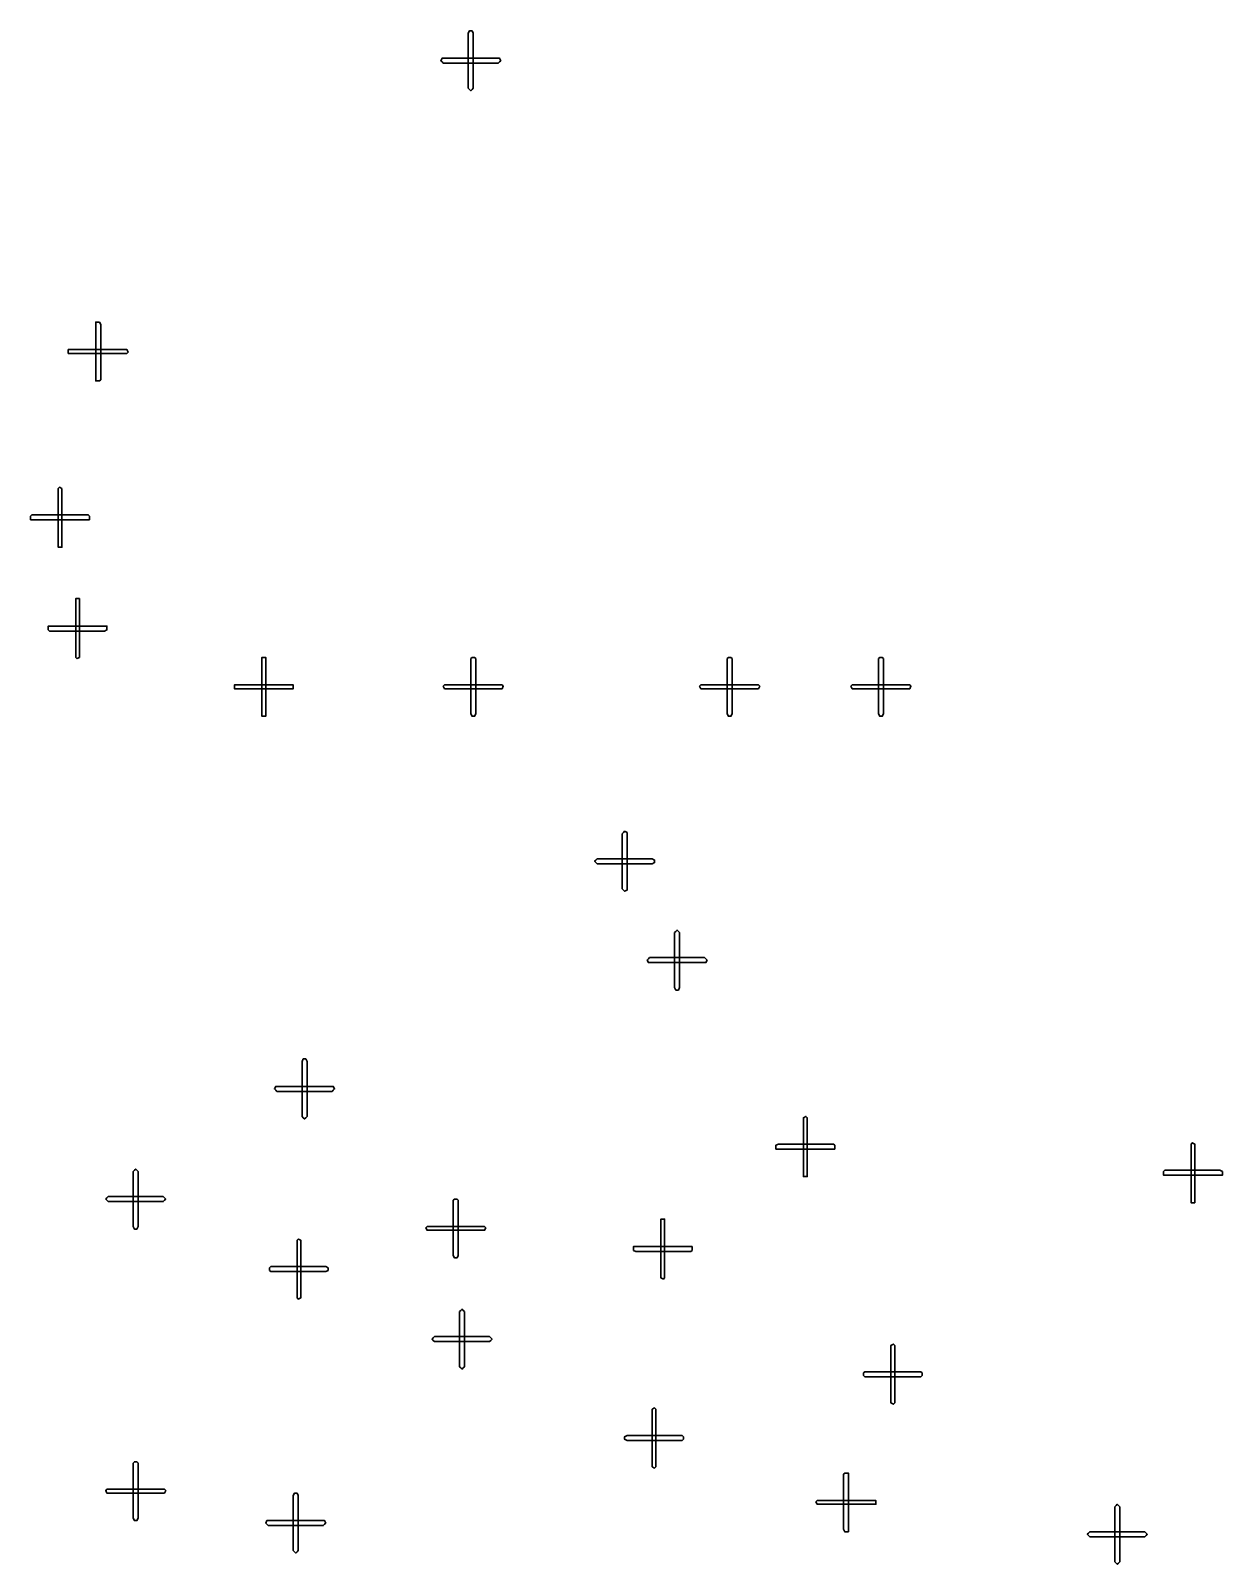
# Model space of a CAD drawing. Header units: millimetres. Extents: x 0 to 1189, y 35 to 806.
# Drawn here: x 537.67 to 561.5, y 480.8 to 511.45 of the extents above; entities that cross this region are included whole.
import ezdxf

# ---------------------------------------------------------------- set-up
doc = ezdxf.new("R2010")
doc.units = ezdxf.units.MM
doc.layers.add('Pen 1', color=7, linetype='Continuous')

msp = doc.modelspace()

# ---------------------------------------------------------------- linework, layer by layer
at = {"layer": 'Pen 1', "color": 7, "lineweight": 30}
for points in [[(546.425, 511.4), (546.45, 511.45), (546.475, 511.45), (546.5, 511.45), (546.525, 511.4), (546.525, 510.3), (546.5, 510.275), (546.475, 510.25), (546.45, 510.275), (546.425, 510.3), (546.425, 511.4)], [(546.425, 511.4), (546.45, 511.45), (546.475, 511.45), (546.5, 511.45), (546.525, 511.4), (546.525, 510.3), (546.5, 510.275), (546.475, 510.25), (546.45, 510.275), (546.425, 510.3), (546.425, 511.4)], [(545.925, 510.8), (545.9, 510.825), (545.875, 510.85), (545.9, 510.9), (545.925, 510.9), (547.025, 510.9), (547.05, 510.9), (547.075, 510.85), (547.05, 510.825), (547.025, 510.8), (545.925, 510.8)], [(545.925, 510.8), (545.9, 510.825), (545.875, 510.85), (545.9, 510.9), (545.925, 510.9), (547.025, 510.9), (547.05, 510.9), (547.075, 510.85), (547.05, 510.825), (547.025, 510.8), (545.925, 510.8)], [(538.975, 505.575), (538.975, 505.625), (539.025, 505.625), (539.05, 505.625), (539.075, 505.575), (539.075, 504.475), (539.05, 504.45), (539.025, 504.45), (538.975, 504.45), (538.975, 504.475), (538.975, 505.575)], [(538.975, 505.575), (538.975, 505.625), (539.025, 505.625), (539.05, 505.625), (539.075, 505.575), (539.075, 504.475), (539.05, 504.45), (539.025, 504.45), (538.975, 504.45), (538.975, 504.475), (538.975, 505.575)], [(538.475, 505), (538.425, 505), (538.425, 505.025), (538.425, 505.075), (538.475, 505.075), (539.575, 505.075), (539.6, 505.075), (539.625, 505.025), (539.6, 505), (539.575, 505), (538.475, 505)], [(538.475, 505), (538.425, 505), (538.425, 505.025), (538.425, 505.075), (538.475, 505.075), (539.575, 505.075), (539.6, 505.075), (539.625, 505.025), (539.6, 505), (539.575, 505), (538.475, 505)], [(538.225, 502.275), (538.225, 502.3), (538.25, 502.325), (538.3, 502.3), (538.3, 502.275), (538.3, 501.175), (538.3, 501.125), (538.25, 501.125), (538.225, 501.125), (538.225, 501.175), (538.225, 502.275)], [(538.225, 502.275), (538.225, 502.3), (538.25, 502.325), (538.3, 502.3), (538.3, 502.275), (538.3, 501.175), (538.3, 501.125), (538.25, 501.125), (538.225, 501.125), (538.225, 501.175), (538.225, 502.275)], [(537.7, 501.675), (537.675, 501.675), (537.675, 501.725), (537.675, 501.75), (537.7, 501.775), (538.825, 501.775), (538.85, 501.75), (538.85, 501.725), (538.85, 501.675), (538.825, 501.675), (537.7, 501.675)], [(537.7, 501.675), (537.675, 501.675), (537.675, 501.725), (537.675, 501.75), (537.7, 501.775), (538.825, 501.775), (538.85, 501.75), (538.85, 501.725), (538.85, 501.675), (538.825, 501.675), (537.7, 501.675)], [(538.575, 500.05), (538.575, 500.1), (538.6, 500.1), (538.65, 500.1), (538.65, 500.05), (538.65, 498.95), (538.65, 498.925), (538.6, 498.9), (538.575, 498.925), (538.575, 498.95), (538.575, 500.05)], [(538.575, 500.05), (538.575, 500.1), (538.6, 500.1), (538.65, 500.1), (538.65, 500.05), (538.65, 498.95), (538.65, 498.925), (538.6, 498.9), (538.575, 498.925), (538.575, 498.95), (538.575, 500.05)], [(538.05, 499.45), (538.025, 499.475), (538.025, 499.5), (538.025, 499.55), (538.05, 499.55), (539.15, 499.55), (539.2, 499.55), (539.2, 499.5), (539.2, 499.475), (539.15, 499.45), (538.05, 499.45)], [(538.05, 499.45), (538.025, 499.475), (538.025, 499.5), (538.025, 499.55), (538.05, 499.55), (539.15, 499.55), (539.2, 499.55), (539.2, 499.5), (539.2, 499.475), (539.15, 499.45), (538.05, 499.45)], [(542.3, 498.9), (542.3, 498.925), (542.35, 498.925), (542.375, 498.925), (542.375, 498.9), (542.375, 497.8), (542.375, 497.75), (542.35, 497.75), (542.3, 497.75), (542.3, 497.8), (542.3, 498.9)], [(542.3, 498.9), (542.3, 498.925), (542.35, 498.925), (542.375, 498.925), (542.375, 498.9), (542.375, 497.8), (542.375, 497.75), (542.35, 497.75), (542.3, 497.75), (542.3, 497.8), (542.3, 498.9)], [(546.475, 498.9), (546.5, 498.925), (546.525, 498.925), (546.55, 498.925), (546.575, 498.9), (546.575, 497.8), (546.55, 497.75), (546.525, 497.75), (546.5, 497.75), (546.475, 497.8), (546.475, 498.9)], [(546.475, 498.9), (546.5, 498.925), (546.525, 498.925), (546.55, 498.925), (546.575, 498.9), (546.575, 497.8), (546.55, 497.75), (546.525, 497.75), (546.5, 497.75), (546.475, 497.8), (546.475, 498.9)], [(551.6, 498.9), (551.625, 498.925), (551.65, 498.925), (551.675, 498.925), (551.7, 498.9), (551.7, 497.8), (551.675, 497.75), (551.65, 497.75), (551.625, 497.75), (551.6, 497.8), (551.6, 498.9)], [(551.6, 498.9), (551.625, 498.925), (551.65, 498.925), (551.675, 498.925), (551.7, 498.9), (551.7, 497.8), (551.675, 497.75), (551.65, 497.75), (551.625, 497.75), (551.6, 497.8), (551.6, 498.9)], [(554.625, 498.9), (554.65, 498.925), (554.675, 498.925), (554.7, 498.925), (554.725, 498.9), (554.725, 497.8), (554.7, 497.75), (554.675, 497.75), (554.65, 497.75), (554.625, 497.8), (554.625, 498.9)], [(554.625, 498.9), (554.65, 498.925), (554.675, 498.925), (554.7, 498.925), (554.725, 498.9), (554.725, 497.8), (554.7, 497.75), (554.675, 497.75), (554.65, 497.75), (554.625, 497.8), (554.625, 498.9)], [(541.8, 498.3), (541.75, 498.3), (541.75, 498.35), (541.75, 498.375), (541.8, 498.375), (542.9, 498.375), (542.925, 498.375), (542.925, 498.35), (542.925, 498.3), (542.9, 498.3), (541.8, 498.3)], [(541.8, 498.3), (541.75, 498.3), (541.75, 498.35), (541.75, 498.375), (541.8, 498.375), (542.9, 498.375), (542.925, 498.375), (542.925, 498.35), (542.925, 498.3), (542.9, 498.3), (541.8, 498.3)], [(545.975, 498.3), (545.95, 498.3), (545.925, 498.35), (545.95, 498.375), (545.975, 498.375), (547.075, 498.375), (547.1, 498.375), (547.125, 498.35), (547.1, 498.3), (547.075, 498.3), (545.975, 498.3)], [(545.975, 498.3), (545.95, 498.3), (545.925, 498.35), (545.95, 498.375), (545.975, 498.375), (547.075, 498.375), (547.1, 498.375), (547.125, 498.35), (547.1, 498.3), (547.075, 498.3), (545.975, 498.3)], [(551.1, 498.3), (551.075, 498.3), (551.05, 498.35), (551.075, 498.375), (551.1, 498.375), (552.2, 498.375), (552.225, 498.375), (552.25, 498.35), (552.225, 498.3), (552.2, 498.3), (551.1, 498.3)], [(551.1, 498.3), (551.075, 498.3), (551.05, 498.35), (551.075, 498.375), (551.1, 498.375), (552.2, 498.375), (552.225, 498.375), (552.25, 498.35), (552.225, 498.3), (552.2, 498.3), (551.1, 498.3)], [(554.125, 498.3), (554.1, 498.3), (554.075, 498.35), (554.1, 498.375), (554.125, 498.375), (555.225, 498.375), (555.25, 498.375), (555.275, 498.35), (555.25, 498.3), (555.225, 498.3), (554.125, 498.3)], [(554.125, 498.3), (554.1, 498.3), (554.075, 498.35), (554.1, 498.375), (554.125, 498.375), (555.225, 498.375), (555.25, 498.375), (555.275, 498.35), (555.25, 498.3), (555.225, 498.3), (554.125, 498.3)], [(549.5, 495.4), (549.525, 495.425), (549.55, 495.45), (549.6, 495.425), (549.6, 495.4), (549.6, 494.3), (549.6, 494.275), (549.55, 494.25), (549.525, 494.275), (549.5, 494.3), (549.5, 495.4)], [(549.5, 495.4), (549.525, 495.425), (549.55, 495.45), (549.6, 495.425), (549.6, 495.4), (549.6, 494.3), (549.6, 494.275), (549.55, 494.25), (549.525, 494.275), (549.5, 494.3), (549.5, 495.4)], [(549, 494.8), (548.975, 494.825), (548.95, 494.85), (548.975, 494.875), (549, 494.9), (550.1, 494.9), (550.15, 494.875), (550.15, 494.85), (550.15, 494.825), (550.1, 494.8), (549, 494.8)], [(549, 494.8), (548.975, 494.825), (548.95, 494.85), (548.975, 494.875), (549, 494.9), (550.1, 494.9), (550.15, 494.875), (550.15, 494.85), (550.15, 494.825), (550.1, 494.8), (549, 494.8)], [(550.55, 493.425), (550.575, 493.45), (550.6, 493.475), (550.625, 493.45), (550.65, 493.425), (550.65, 492.325), (550.625, 492.275), (550.6, 492.275), (550.575, 492.275), (550.55, 492.325), (550.55, 493.425)], [(550.55, 493.425), (550.575, 493.45), (550.6, 493.475), (550.625, 493.45), (550.65, 493.425), (550.65, 492.325), (550.625, 492.275), (550.6, 492.275), (550.575, 492.275), (550.55, 492.325), (550.55, 493.425)], [(550.05, 492.825), (550.025, 492.825), (550, 492.875), (550.025, 492.9), (550.05, 492.925), (551.15, 492.925), (551.175, 492.9), (551.2, 492.875), (551.175, 492.825), (551.15, 492.825), (550.05, 492.825)], [(550.05, 492.825), (550.025, 492.825), (550, 492.875), (550.025, 492.9), (550.05, 492.925), (551.15, 492.925), (551.175, 492.9), (551.2, 492.875), (551.175, 492.825), (551.15, 492.825), (550.05, 492.825)], [(543.1, 490.85), (543.125, 490.9), (543.15, 490.9), (543.175, 490.9), (543.2, 490.85), (543.2, 489.75), (543.175, 489.725), (543.15, 489.7), (543.125, 489.725), (543.1, 489.75), (543.1, 490.85)], [(543.1, 490.85), (543.125, 490.9), (543.15, 490.9), (543.175, 490.9), (543.2, 490.85), (543.2, 489.75), (543.175, 489.725), (543.15, 489.7), (543.125, 489.725), (543.1, 489.75), (543.1, 490.85)], [(542.6, 490.25), (542.575, 490.275), (542.55, 490.3), (542.575, 490.35), (542.6, 490.35), (543.7, 490.35), (543.725, 490.35), (543.75, 490.3), (543.725, 490.275), (543.7, 490.25), (542.6, 490.25)], [(542.6, 490.25), (542.575, 490.275), (542.55, 490.3), (542.575, 490.35), (542.6, 490.35), (543.7, 490.35), (543.725, 490.35), (543.75, 490.3), (543.725, 490.275), (543.7, 490.25), (542.6, 490.25)], [(553.125, 489.7), (553.125, 489.725), (553.175, 489.75), (553.2, 489.725), (553.2, 489.7), (553.2, 488.6), (553.2, 488.55), (553.175, 488.55), (553.125, 488.55), (553.125, 488.6), (553.125, 489.7)], [(553.125, 489.7), (553.125, 489.725), (553.175, 489.75), (553.2, 489.725), (553.2, 489.7), (553.2, 488.6), (553.2, 488.55), (553.175, 488.55), (553.125, 488.55), (553.125, 488.6), (553.125, 489.7)], [(552.625, 489.1), (552.575, 489.1), (552.575, 489.15), (552.575, 489.175), (552.625, 489.2), (553.725, 489.2), (553.75, 489.175), (553.75, 489.15), (553.75, 489.1), (553.725, 489.1), (552.625, 489.1)], [(552.625, 489.1), (552.575, 489.1), (552.575, 489.15), (552.575, 489.175), (552.625, 489.2), (553.725, 489.2), (553.75, 489.175), (553.75, 489.15), (553.75, 489.1), (553.725, 489.1), (552.625, 489.1)], [(560.875, 489.175), (560.875, 489.2), (560.9, 489.225), (560.95, 489.2), (560.95, 489.175), (560.95, 488.075), (560.95, 488.025), (560.9, 488.025), (560.875, 488.025), (560.875, 488.075), (560.875, 489.175)], [(560.875, 489.175), (560.875, 489.2), (560.9, 489.225), (560.95, 489.2), (560.95, 489.175), (560.95, 488.075), (560.95, 488.025), (560.9, 488.025), (560.875, 488.025), (560.875, 488.075), (560.875, 489.175)], [(539.725, 488.65), (539.75, 488.675), (539.775, 488.7), (539.8, 488.675), (539.825, 488.65), (539.825, 487.55), (539.8, 487.5), (539.775, 487.5), (539.75, 487.5), (539.725, 487.55), (539.725, 488.65)], [(539.725, 488.65), (539.75, 488.675), (539.775, 488.7), (539.8, 488.675), (539.825, 488.65), (539.825, 487.55), (539.8, 487.5), (539.775, 487.5), (539.75, 487.5), (539.725, 487.55), (539.725, 488.65)], [(560.35, 488.575), (560.325, 488.575), (560.325, 488.625), (560.325, 488.65), (560.35, 488.675), (561.45, 488.675), (561.5, 488.65), (561.5, 488.625), (561.5, 488.575), (561.45, 488.575), (560.35, 488.575)], [(560.35, 488.575), (560.325, 488.575), (560.325, 488.625), (560.325, 488.65), (560.35, 488.675), (561.45, 488.675), (561.5, 488.65), (561.5, 488.625), (561.5, 488.575), (561.45, 488.575), (560.35, 488.575)], [(539.225, 488.05), (539.2, 488.075), (539.175, 488.1), (539.2, 488.125), (539.225, 488.15), (540.325, 488.15), (540.35, 488.125), (540.375, 488.1), (540.35, 488.075), (540.325, 488.05), (539.225, 488.05)], [(539.225, 488.05), (539.2, 488.075), (539.175, 488.1), (539.2, 488.125), (539.225, 488.15), (540.325, 488.15), (540.35, 488.125), (540.375, 488.1), (540.35, 488.075), (540.325, 488.05), (539.225, 488.05)], [(546.125, 488.075), (546.15, 488.1), (546.175, 488.1), (546.2, 488.1), (546.225, 488.075), (546.225, 486.975), (546.2, 486.925), (546.175, 486.925), (546.15, 486.925), (546.125, 486.975), (546.125, 488.075)], [(546.125, 488.075), (546.15, 488.1), (546.175, 488.1), (546.2, 488.1), (546.225, 488.075), (546.225, 486.975), (546.2, 486.925), (546.175, 486.925), (546.15, 486.925), (546.125, 486.975), (546.125, 488.075)], [(550.275, 487.65), (550.275, 487.7), (550.325, 487.7), (550.35, 487.7), (550.35, 487.65), (550.35, 486.55), (550.35, 486.525), (550.325, 486.5), (550.275, 486.525), (550.275, 486.55), (550.275, 487.65)], [(550.275, 487.65), (550.275, 487.7), (550.325, 487.7), (550.35, 487.7), (550.35, 487.65), (550.35, 486.55), (550.35, 486.525), (550.325, 486.5), (550.275, 486.525), (550.275, 486.55), (550.275, 487.65)], [(545.625, 487.475), (545.6, 487.475), (545.575, 487.525), (545.6, 487.55), (545.625, 487.55), (546.725, 487.55), (546.75, 487.55), (546.775, 487.525), (546.75, 487.475), (546.725, 487.475), (545.625, 487.475)], [(545.625, 487.475), (545.6, 487.475), (545.575, 487.525), (545.6, 487.55), (545.625, 487.55), (546.725, 487.55), (546.75, 487.55), (546.775, 487.525), (546.75, 487.475), (546.725, 487.475), (545.625, 487.475)], [(543, 487.25), (543, 487.275), (543.025, 487.3), (543.075, 487.275), (543.075, 487.25), (543.075, 486.15), (543.075, 486.125), (543.025, 486.1), (543, 486.125), (543, 486.15), (543, 487.25)], [(543, 487.25), (543, 487.275), (543.025, 487.3), (543.075, 487.275), (543.075, 487.25), (543.075, 486.15), (543.075, 486.125), (543.025, 486.1), (543, 486.125), (543, 486.15), (543, 487.25)], [(549.775, 487.05), (549.725, 487.075), (549.725, 487.1), (549.725, 487.15), (549.775, 487.15), (550.875, 487.15), (550.9, 487.15), (550.9, 487.1), (550.9, 487.075), (550.875, 487.05), (549.775, 487.05)], [(549.775, 487.05), (549.725, 487.075), (549.725, 487.1), (549.725, 487.15), (549.775, 487.15), (550.875, 487.15), (550.9, 487.15), (550.9, 487.1), (550.9, 487.075), (550.875, 487.05), (549.775, 487.05)], [(542.475, 486.65), (542.45, 486.675), (542.45, 486.7), (542.45, 486.725), (542.475, 486.75), (543.575, 486.75), (543.625, 486.725), (543.625, 486.7), (543.625, 486.675), (543.575, 486.65), (542.475, 486.65)], [(542.475, 486.65), (542.45, 486.675), (542.45, 486.7), (542.45, 486.725), (542.475, 486.75), (543.575, 486.75), (543.625, 486.725), (543.625, 486.7), (543.625, 486.675), (543.575, 486.65), (542.475, 486.65)], [(546.25, 485.85), (546.275, 485.875), (546.3, 485.9), (546.325, 485.875), (546.35, 485.85), (546.35, 484.75), (546.325, 484.725), (546.3, 484.7), (546.275, 484.725), (546.25, 484.75), (546.25, 485.85)], [(546.25, 485.85), (546.275, 485.875), (546.3, 485.9), (546.325, 485.875), (546.35, 485.85), (546.35, 484.75), (546.325, 484.725), (546.3, 484.7), (546.275, 484.725), (546.25, 484.75), (546.25, 485.85)], [(545.75, 485.25), (545.725, 485.275), (545.7, 485.3), (545.725, 485.325), (545.75, 485.35), (546.85, 485.35), (546.875, 485.325), (546.9, 485.3), (546.875, 485.275), (546.85, 485.25), (545.75, 485.25)], [(545.75, 485.25), (545.725, 485.275), (545.7, 485.3), (545.725, 485.325), (545.75, 485.35), (546.85, 485.35), (546.875, 485.325), (546.9, 485.3), (546.875, 485.275), (546.85, 485.25), (545.75, 485.25)], [(554.875, 485.15), (554.875, 485.175), (554.925, 485.2), (554.95, 485.175), (554.95, 485.15), (554.95, 484.05), (554.95, 484.025), (554.925, 484), (554.875, 484.025), (554.875, 484.05), (554.875, 485.15)], [(554.875, 485.15), (554.875, 485.175), (554.925, 485.2), (554.95, 485.175), (554.95, 485.15), (554.95, 484.05), (554.95, 484.025), (554.925, 484), (554.875, 484.025), (554.875, 484.05), (554.875, 485.15)], [(554.35, 484.55), (554.325, 484.575), (554.325, 484.6), (554.325, 484.625), (554.35, 484.65), (555.475, 484.65), (555.5, 484.625), (555.5, 484.6), (555.5, 484.575), (555.475, 484.55), (554.35, 484.55)], [(554.35, 484.55), (554.325, 484.575), (554.325, 484.6), (554.325, 484.625), (554.35, 484.65), (555.475, 484.65), (555.5, 484.625), (555.5, 484.6), (555.5, 484.575), (555.475, 484.55), (554.35, 484.55)], [(550.1, 483.875), (550.1, 483.9), (550.15, 483.925), (550.175, 483.9), (550.175, 483.875), (550.175, 482.775), (550.175, 482.75), (550.15, 482.725), (550.1, 482.75), (550.1, 482.775), (550.1, 483.875)], [(550.1, 483.875), (550.1, 483.9), (550.15, 483.925), (550.175, 483.9), (550.175, 483.875), (550.175, 482.775), (550.175, 482.75), (550.15, 482.725), (550.1, 482.75), (550.1, 482.775), (550.1, 483.875)], [(549.6, 483.275), (549.55, 483.3), (549.55, 483.325), (549.55, 483.35), (549.6, 483.375), (550.7, 483.375), (550.725, 483.35), (550.725, 483.325), (550.725, 483.3), (550.7, 483.275), (549.6, 483.275)], [(549.6, 483.275), (549.55, 483.3), (549.55, 483.325), (549.55, 483.35), (549.6, 483.375), (550.7, 483.375), (550.725, 483.35), (550.725, 483.325), (550.725, 483.3), (550.7, 483.275), (549.6, 483.275)], [(539.725, 482.825), (539.75, 482.85), (539.775, 482.85), (539.8, 482.85), (539.825, 482.825), (539.825, 481.725), (539.8, 481.675), (539.775, 481.675), (539.75, 481.675), (539.725, 481.725), (539.725, 482.825)], [(539.725, 482.825), (539.75, 482.85), (539.775, 482.85), (539.8, 482.85), (539.825, 482.825), (539.825, 481.725), (539.8, 481.675), (539.775, 481.675), (539.75, 481.675), (539.725, 481.725), (539.725, 482.825)], [(553.925, 482.6), (553.95, 482.625), (553.975, 482.625), (554.025, 482.625), (554.025, 482.6), (554.025, 481.5), (554.025, 481.45), (553.975, 481.45), (553.95, 481.45), (553.925, 481.5), (553.925, 482.6)], [(553.925, 482.6), (553.95, 482.625), (553.975, 482.625), (554.025, 482.625), (554.025, 482.6), (554.025, 481.5), (554.025, 481.45), (553.975, 481.45), (553.95, 481.45), (553.925, 481.5), (553.925, 482.6)], [(539.225, 482.225), (539.2, 482.225), (539.175, 482.275), (539.2, 482.3), (539.225, 482.3), (540.325, 482.3), (540.35, 482.3), (540.375, 482.275), (540.35, 482.225), (540.325, 482.225), (539.225, 482.225)], [(539.225, 482.225), (539.2, 482.225), (539.175, 482.275), (539.2, 482.3), (539.225, 482.3), (540.325, 482.3), (540.35, 482.3), (540.375, 482.275), (540.35, 482.225), (540.325, 482.225), (539.225, 482.225)], [(542.925, 482.175), (542.95, 482.225), (542.975, 482.225), (543, 482.225), (543.025, 482.175), (543.025, 481.075), (543, 481.05), (542.975, 481.025), (542.95, 481.05), (542.925, 481.075), (542.925, 482.175)], [(542.925, 482.175), (542.95, 482.225), (542.975, 482.225), (543, 482.225), (543.025, 482.175), (543.025, 481.075), (543, 481.05), (542.975, 481.025), (542.95, 481.05), (542.925, 481.075), (542.925, 482.175)], [(553.425, 482), (553.4, 482), (553.375, 482.05), (553.4, 482.075), (553.425, 482.075), (554.525, 482.075), (554.575, 482.075), (554.575, 482.05), (554.575, 482), (554.525, 482), (553.425, 482)], [(553.425, 482), (553.4, 482), (553.375, 482.05), (553.4, 482.075), (553.425, 482.075), (554.525, 482.075), (554.575, 482.075), (554.575, 482.05), (554.575, 482), (554.525, 482), (553.425, 482)], [(559.35, 481.95), (559.375, 481.975), (559.4, 482), (559.425, 481.975), (559.45, 481.95), (559.45, 480.85), (559.425, 480.825), (559.4, 480.8), (559.375, 480.825), (559.35, 480.85), (559.35, 481.95)], [(559.35, 481.95), (559.375, 481.975), (559.4, 482), (559.425, 481.975), (559.45, 481.95), (559.45, 480.85), (559.425, 480.825), (559.4, 480.8), (559.375, 480.825), (559.35, 480.85), (559.35, 481.95)], [(542.425, 481.575), (542.4, 481.6), (542.375, 481.625), (542.4, 481.675), (542.425, 481.675), (543.525, 481.675), (543.55, 481.675), (543.575, 481.625), (543.55, 481.6), (543.525, 481.575), (542.425, 481.575)], [(542.425, 481.575), (542.4, 481.6), (542.375, 481.625), (542.4, 481.675), (542.425, 481.675), (543.525, 481.675), (543.55, 481.675), (543.575, 481.625), (543.55, 481.6), (543.525, 481.575), (542.425, 481.575)], [(558.85, 481.35), (558.825, 481.375), (558.8, 481.4), (558.825, 481.425), (558.85, 481.45), (559.95, 481.45), (559.975, 481.425), (560, 481.4), (559.975, 481.375), (559.95, 481.35), (558.85, 481.35)], [(558.85, 481.35), (558.825, 481.375), (558.8, 481.4), (558.825, 481.425), (558.85, 481.45), (559.95, 481.45), (559.975, 481.425), (560, 481.4), (559.975, 481.375), (559.95, 481.35), (558.85, 481.35)]]:
    msp.add_lwpolyline(points, dxfattribs=at)

doc.saveas('drawing.dxf')
